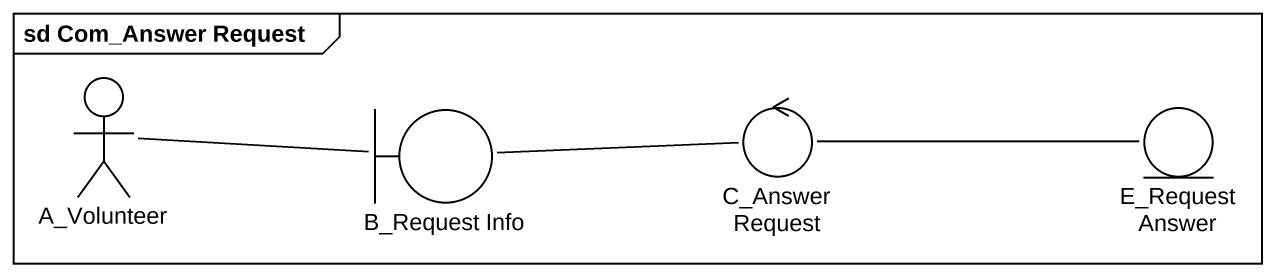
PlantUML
@startuml
mainframe sd Com_Answer Request
actor A_Volunteer
boundary "B_Request Info" as B_Request_Info
control "C_Answer Request" as C_Answer_Request
entity E_RequestAnswer
A_Volunteer -right- B_Request_Info
C_Answer_Request -left- B_Request_Info
C_Answer_Request -right- E_RequestAnswer
@enduml
